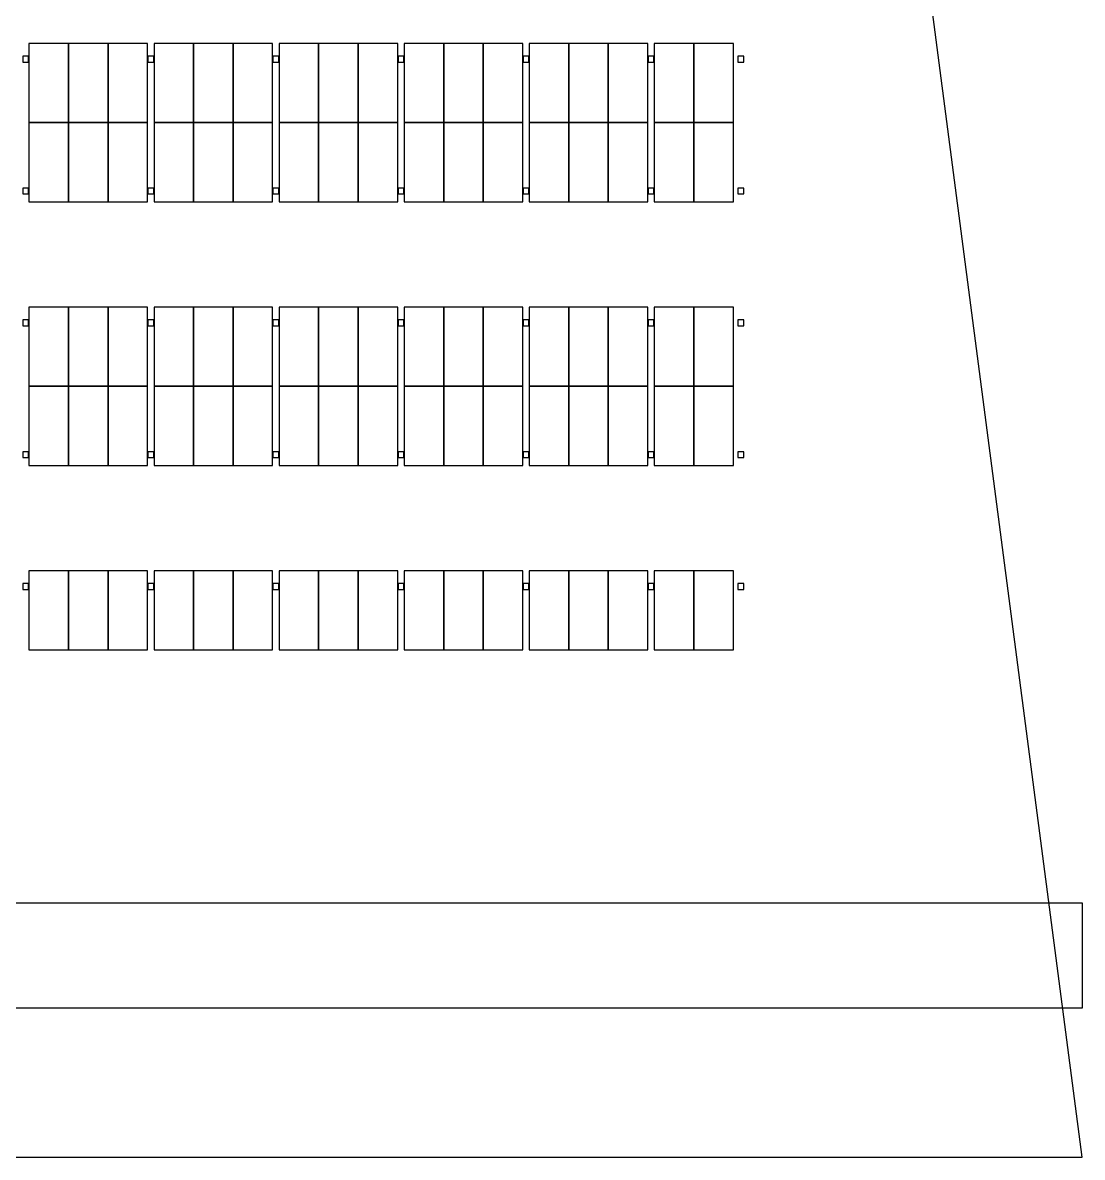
# Model space of a CAD drawing. Header units: metres. Extents: x 0 to 360, y -12 to 510.
# Drawn here: x 286.5 to 360, y 0 to 78.7 of the extents above; entities that cross this region are included whole.
import ezdxf

# ---------------------------------------------------------------- set-up
doc = ezdxf.new("R2010")
doc.units = ezdxf.units.M
for name, color, linetype in [('ASSUMED_BOUNDARY', 7, 'CONTINUOUS'), ('IFCCOLUMN', 7, 'CONTINUOUS'), ('PARKING_L1', 7, 'CONTINUOUS'), ('PARKING_L2', 7, 'CONTINUOUS'), ('PARKING_L3', 7, 'CONTINUOUS'), ('PARKING_L4', 7, 'CONTINUOUS'), ('PARKING_L5', 7, 'CONTINUOUS'), ('SITE_ROADS', 7, 'CONTINUOUS')]:
    doc.layers.add(name, color=color, linetype=linetype)

msp = doc.modelspace()

# ---------------------------------------------------------------- linework, layer by layer
at = {"layer": 'ASSUMED_BOUNDARY'}
msp.add_lwpolyline([(0, 0), (360, 0), (340, 152.924433), (340, 510), (0, 510)], close=True, dxfattribs=at)
at = {"layer": 'IFCCOLUMN'}
for points in [[(286.473, 75.976), (286.873, 75.976), (286.873, 76.376), (286.473, 76.376)], [(286.473, 75.976), (286.873, 75.976), (286.873, 76.376), (286.473, 76.376)], [(286.473, 75.976), (286.873, 75.976), (286.873, 76.376), (286.473, 76.376)], [(286.473, 75.976), (286.873, 75.976), (286.873, 76.376), (286.473, 76.376)], [(295.1526, 75.976), (295.5526, 75.976), (295.5526, 76.376), (295.1526, 76.376)], [(295.1526, 75.976), (295.5526, 75.976), (295.5526, 76.376), (295.1526, 76.376)], [(295.1526, 75.976), (295.5526, 75.976), (295.5526, 76.376), (295.1526, 76.376)], [(295.1526, 75.976), (295.5526, 75.976), (295.5526, 76.376), (295.1526, 76.376)], [(303.8322, 75.976), (304.2322, 75.976), (304.2322, 76.376), (303.8322, 76.376)], [(303.8322, 75.976), (304.2322, 75.976), (304.2322, 76.376), (303.8322, 76.376)], [(303.8322, 75.976), (304.2322, 75.976), (304.2322, 76.376), (303.8322, 76.376)], [(303.8322, 75.976), (304.2322, 75.976), (304.2322, 76.376), (303.8322, 76.376)], [(312.5118, 75.976), (312.9118, 75.976), (312.9118, 76.376), (312.5118, 76.376)], [(312.5118, 75.976), (312.9118, 75.976), (312.9118, 76.376), (312.5118, 76.376)], [(312.5118, 75.976), (312.9118, 75.976), (312.9118, 76.376), (312.5118, 76.376)], [(312.5118, 75.976), (312.9118, 75.976), (312.9118, 76.376), (312.5118, 76.376)], [(321.1914, 75.976), (321.5914, 75.976), (321.5914, 76.376), (321.1914, 76.376)], [(321.1914, 75.976), (321.5914, 75.976), (321.5914, 76.376), (321.1914, 76.376)], [(321.1914, 75.976), (321.5914, 75.976), (321.5914, 76.376), (321.1914, 76.376)], [(321.1914, 75.976), (321.5914, 75.976), (321.5914, 76.376), (321.1914, 76.376)], [(329.871, 75.976), (330.271, 75.976), (330.271, 76.376), (329.871, 76.376)], [(329.871, 75.976), (330.271, 75.976), (330.271, 76.376), (329.871, 76.376)], [(329.871, 75.976), (330.271, 75.976), (330.271, 76.376), (329.871, 76.376)], [(329.871, 75.976), (330.271, 75.976), (330.271, 76.376), (329.871, 76.376)], [(336.1, 75.976), (336.5, 75.976), (336.5, 76.376), (336.1, 76.376)], [(336.1, 75.976), (336.5, 75.976), (336.5, 76.376), (336.1, 76.376)], [(336.1, 75.976), (336.5, 75.976), (336.5, 76.376), (336.1, 76.376)], [(336.1, 75.976), (336.5, 75.976), (336.5, 76.376), (336.1, 76.376)], [(286.473, 66.832), (286.873, 66.832), (286.873, 67.232), (286.473, 67.232)], [(286.473, 66.832), (286.873, 66.832), (286.873, 67.232), (286.473, 67.232)], [(286.473, 66.832), (286.873, 66.832), (286.873, 67.232), (286.473, 67.232)], [(286.473, 66.832), (286.873, 66.832), (286.873, 67.232), (286.473, 67.232)], [(295.1526, 66.832), (295.5526, 66.832), (295.5526, 67.232), (295.1526, 67.232)], [(295.1526, 66.832), (295.5526, 66.832), (295.5526, 67.232), (295.1526, 67.232)], [(295.1526, 66.832), (295.5526, 66.832), (295.5526, 67.232), (295.1526, 67.232)], [(295.1526, 66.832), (295.5526, 66.832), (295.5526, 67.232), (295.1526, 67.232)], [(303.8322, 66.832), (304.2322, 66.832), (304.2322, 67.232), (303.8322, 67.232)], [(303.8322, 66.832), (304.2322, 66.832), (304.2322, 67.232), (303.8322, 67.232)], [(303.8322, 66.832), (304.2322, 66.832), (304.2322, 67.232), (303.8322, 67.232)], [(303.8322, 66.832), (304.2322, 66.832), (304.2322, 67.232), (303.8322, 67.232)], [(312.5118, 66.832), (312.9118, 66.832), (312.9118, 67.232), (312.5118, 67.232)], [(312.5118, 66.832), (312.9118, 66.832), (312.9118, 67.232), (312.5118, 67.232)], [(312.5118, 66.832), (312.9118, 66.832), (312.9118, 67.232), (312.5118, 67.232)], [(312.5118, 66.832), (312.9118, 66.832), (312.9118, 67.232), (312.5118, 67.232)], [(321.1914, 66.832), (321.5914, 66.832), (321.5914, 67.232), (321.1914, 67.232)], [(321.1914, 66.832), (321.5914, 66.832), (321.5914, 67.232), (321.1914, 67.232)], [(321.1914, 66.832), (321.5914, 66.832), (321.5914, 67.232), (321.1914, 67.232)], [(321.1914, 66.832), (321.5914, 66.832), (321.5914, 67.232), (321.1914, 67.232)], [(329.871, 66.832), (330.271, 66.832), (330.271, 67.232), (329.871, 67.232)], [(329.871, 66.832), (330.271, 66.832), (330.271, 67.232), (329.871, 67.232)], [(329.871, 66.832), (330.271, 66.832), (330.271, 67.232), (329.871, 67.232)], [(329.871, 66.832), (330.271, 66.832), (330.271, 67.232), (329.871, 67.232)], [(336.1, 66.832), (336.5, 66.832), (336.5, 67.232), (336.1, 67.232)], [(336.1, 66.832), (336.5, 66.832), (336.5, 67.232), (336.1, 67.232)], [(336.1, 66.832), (336.5, 66.832), (336.5, 67.232), (336.1, 67.232)], [(336.1, 66.832), (336.5, 66.832), (336.5, 67.232), (336.1, 67.232)], [(286.473, 57.688), (286.873, 57.688), (286.873, 58.088), (286.473, 58.088)], [(286.473, 57.688), (286.873, 57.688), (286.873, 58.088), (286.473, 58.088)], [(286.473, 57.688), (286.873, 57.688), (286.873, 58.088), (286.473, 58.088)], [(286.473, 57.688), (286.873, 57.688), (286.873, 58.088), (286.473, 58.088)], [(295.1526, 57.688), (295.5526, 57.688), (295.5526, 58.088), (295.1526, 58.088)], [(295.1526, 57.688), (295.5526, 57.688), (295.5526, 58.088), (295.1526, 58.088)], [(295.1526, 57.688), (295.5526, 57.688), (295.5526, 58.088), (295.1526, 58.088)], [(295.1526, 57.688), (295.5526, 57.688), (295.5526, 58.088), (295.1526, 58.088)], [(303.8322, 57.688), (304.2322, 57.688), (304.2322, 58.088), (303.8322, 58.088)], [(303.8322, 57.688), (304.2322, 57.688), (304.2322, 58.088), (303.8322, 58.088)], [(303.8322, 57.688), (304.2322, 57.688), (304.2322, 58.088), (303.8322, 58.088)], [(303.8322, 57.688), (304.2322, 57.688), (304.2322, 58.088), (303.8322, 58.088)], [(312.5118, 57.688), (312.9118, 57.688), (312.9118, 58.088), (312.5118, 58.088)], [(312.5118, 57.688), (312.9118, 57.688), (312.9118, 58.088), (312.5118, 58.088)], [(312.5118, 57.688), (312.9118, 57.688), (312.9118, 58.088), (312.5118, 58.088)], [(312.5118, 57.688), (312.9118, 57.688), (312.9118, 58.088), (312.5118, 58.088)], [(321.1914, 57.688), (321.5914, 57.688), (321.5914, 58.088), (321.1914, 58.088)], [(321.1914, 57.688), (321.5914, 57.688), (321.5914, 58.088), (321.1914, 58.088)], [(321.1914, 57.688), (321.5914, 57.688), (321.5914, 58.088), (321.1914, 58.088)], [(321.1914, 57.688), (321.5914, 57.688), (321.5914, 58.088), (321.1914, 58.088)], [(329.871, 57.688), (330.271, 57.688), (330.271, 58.088), (329.871, 58.088)], [(329.871, 57.688), (330.271, 57.688), (330.271, 58.088), (329.871, 58.088)], [(329.871, 57.688), (330.271, 57.688), (330.271, 58.088), (329.871, 58.088)], [(329.871, 57.688), (330.271, 57.688), (330.271, 58.088), (329.871, 58.088)], [(336.1, 57.688), (336.5, 57.688), (336.5, 58.088), (336.1, 58.088)], [(336.1, 57.688), (336.5, 57.688), (336.5, 58.088), (336.1, 58.088)], [(336.1, 57.688), (336.5, 57.688), (336.5, 58.088), (336.1, 58.088)], [(336.1, 57.688), (336.5, 57.688), (336.5, 58.088), (336.1, 58.088)], [(286.473, 48.544), (286.873, 48.544), (286.873, 48.944), (286.473, 48.944)], [(286.473, 48.544), (286.873, 48.544), (286.873, 48.944), (286.473, 48.944)], [(286.473, 48.544), (286.873, 48.544), (286.873, 48.944), (286.473, 48.944)], [(286.473, 48.544), (286.873, 48.544), (286.873, 48.944), (286.473, 48.944)], [(295.1526, 48.544), (295.5526, 48.544), (295.5526, 48.944), (295.1526, 48.944)], [(295.1526, 48.544), (295.5526, 48.544), (295.5526, 48.944), (295.1526, 48.944)], [(295.1526, 48.544), (295.5526, 48.544), (295.5526, 48.944), (295.1526, 48.944)], [(295.1526, 48.544), (295.5526, 48.544), (295.5526, 48.944), (295.1526, 48.944)], [(303.8322, 48.544), (304.2322, 48.544), (304.2322, 48.944), (303.8322, 48.944)], [(303.8322, 48.544), (304.2322, 48.544), (304.2322, 48.944), (303.8322, 48.944)], [(303.8322, 48.544), (304.2322, 48.544), (304.2322, 48.944), (303.8322, 48.944)], [(303.8322, 48.544), (304.2322, 48.544), (304.2322, 48.944), (303.8322, 48.944)], [(312.5118, 48.544), (312.9118, 48.544), (312.9118, 48.944), (312.5118, 48.944)], [(312.5118, 48.544), (312.9118, 48.544), (312.9118, 48.944), (312.5118, 48.944)], [(312.5118, 48.544), (312.9118, 48.544), (312.9118, 48.944), (312.5118, 48.944)], [(312.5118, 48.544), (312.9118, 48.544), (312.9118, 48.944), (312.5118, 48.944)], [(321.1914, 48.544), (321.5914, 48.544), (321.5914, 48.944), (321.1914, 48.944)], [(321.1914, 48.544), (321.5914, 48.544), (321.5914, 48.944), (321.1914, 48.944)], [(321.1914, 48.544), (321.5914, 48.544), (321.5914, 48.944), (321.1914, 48.944)], [(321.1914, 48.544), (321.5914, 48.544), (321.5914, 48.944), (321.1914, 48.944)], [(329.871, 48.544), (330.271, 48.544), (330.271, 48.944), (329.871, 48.944)], [(329.871, 48.544), (330.271, 48.544), (330.271, 48.944), (329.871, 48.944)], [(329.871, 48.544), (330.271, 48.544), (330.271, 48.944), (329.871, 48.944)], [(329.871, 48.544), (330.271, 48.544), (330.271, 48.944), (329.871, 48.944)], [(336.1, 48.544), (336.5, 48.544), (336.5, 48.944), (336.1, 48.944)], [(336.1, 48.544), (336.5, 48.544), (336.5, 48.944), (336.1, 48.944)], [(336.1, 48.544), (336.5, 48.544), (336.5, 48.944), (336.1, 48.944)], [(336.1, 48.544), (336.5, 48.544), (336.5, 48.944), (336.1, 48.944)], [(286.473, 39.4), (286.873, 39.4), (286.873, 39.8), (286.473, 39.8)], [(286.473, 39.4), (286.873, 39.4), (286.873, 39.8), (286.473, 39.8)], [(286.473, 39.4), (286.873, 39.4), (286.873, 39.8), (286.473, 39.8)], [(286.473, 39.4), (286.873, 39.4), (286.873, 39.8), (286.473, 39.8)], [(295.1526, 39.4), (295.5526, 39.4), (295.5526, 39.8), (295.1526, 39.8)], [(295.1526, 39.4), (295.5526, 39.4), (295.5526, 39.8), (295.1526, 39.8)], [(295.1526, 39.4), (295.5526, 39.4), (295.5526, 39.8), (295.1526, 39.8)], [(295.1526, 39.4), (295.5526, 39.4), (295.5526, 39.8), (295.1526, 39.8)], [(303.8322, 39.4), (304.2322, 39.4), (304.2322, 39.8), (303.8322, 39.8)], [(303.8322, 39.4), (304.2322, 39.4), (304.2322, 39.8), (303.8322, 39.8)], [(303.8322, 39.4), (304.2322, 39.4), (304.2322, 39.8), (303.8322, 39.8)], [(303.8322, 39.4), (304.2322, 39.4), (304.2322, 39.8), (303.8322, 39.8)], [(312.5118, 39.4), (312.9118, 39.4), (312.9118, 39.8), (312.5118, 39.8)], [(312.5118, 39.4), (312.9118, 39.4), (312.9118, 39.8), (312.5118, 39.8)], [(312.5118, 39.4), (312.9118, 39.4), (312.9118, 39.8), (312.5118, 39.8)], [(312.5118, 39.4), (312.9118, 39.4), (312.9118, 39.8), (312.5118, 39.8)], [(321.1914, 39.4), (321.5914, 39.4), (321.5914, 39.8), (321.1914, 39.8)], [(321.1914, 39.4), (321.5914, 39.4), (321.5914, 39.8), (321.1914, 39.8)], [(321.1914, 39.4), (321.5914, 39.4), (321.5914, 39.8), (321.1914, 39.8)], [(321.1914, 39.4), (321.5914, 39.4), (321.5914, 39.8), (321.1914, 39.8)], [(329.871, 39.4), (330.271, 39.4), (330.271, 39.8), (329.871, 39.8)], [(329.871, 39.4), (330.271, 39.4), (330.271, 39.8), (329.871, 39.8)], [(329.871, 39.4), (330.271, 39.4), (330.271, 39.8), (329.871, 39.8)], [(329.871, 39.4), (330.271, 39.4), (330.271, 39.8), (329.871, 39.8)], [(336.1, 39.4), (336.5, 39.4), (336.5, 39.8), (336.1, 39.8)], [(336.1, 39.4), (336.5, 39.4), (336.5, 39.8), (336.1, 39.8)], [(336.1, 39.4), (336.5, 39.4), (336.5, 39.8), (336.1, 39.8)], [(336.1, 39.4), (336.5, 39.4), (336.5, 39.8), (336.1, 39.8)]]:
    msp.add_lwpolyline(points, close=True, dxfattribs=at)
at = {"layer": 'PARKING_L1'}
for points in [[(286.898, 71.776), (289.6412, 71.776), (289.6412, 77.2624), (286.898, 77.2624)], [(289.6412, 71.776), (292.3844, 71.776), (292.3844, 77.2624), (289.6412, 77.2624)], [(292.3844, 71.776), (295.1276, 71.776), (295.1276, 77.2624), (292.3844, 77.2624)], [(295.5776, 71.776), (298.3208, 71.776), (298.3208, 77.2624), (295.5776, 77.2624)], [(298.3208, 71.776), (301.064, 71.776), (301.064, 77.2624), (298.3208, 77.2624)], [(301.064, 71.776), (303.8072, 71.776), (303.8072, 77.2624), (301.064, 77.2624)], [(304.2572, 71.776), (307.0004, 71.776), (307.0004, 77.2624), (304.2572, 77.2624)], [(307.0004, 71.776), (309.7436, 71.776), (309.7436, 77.2624), (307.0004, 77.2624)], [(309.7436, 71.776), (312.4868, 71.776), (312.4868, 77.2624), (309.7436, 77.2624)], [(312.9368, 71.776), (315.68, 71.776), (315.68, 77.2624), (312.9368, 77.2624)], [(315.68, 71.776), (318.4232, 71.776), (318.4232, 77.2624), (315.68, 77.2624)], [(318.4232, 71.776), (321.1664, 71.776), (321.1664, 77.2624), (318.4232, 77.2624)], [(321.6164, 71.776), (324.3596, 71.776), (324.3596, 77.2624), (321.6164, 77.2624)], [(324.3596, 71.776), (327.1028, 71.776), (327.1028, 77.2624), (324.3596, 77.2624)], [(327.1028, 71.776), (329.846, 71.776), (329.846, 77.2624), (327.1028, 77.2624)], [(330.296, 71.776), (333.0392, 71.776), (333.0392, 77.2624), (330.296, 77.2624)], [(333.0392, 71.776), (335.7824, 71.776), (335.7824, 77.2624), (333.0392, 77.2624)], [(286.898, 66.2896), (289.6412, 66.2896), (289.6412, 71.776), (286.898, 71.776)], [(289.6412, 66.2896), (292.3844, 66.2896), (292.3844, 71.776), (289.6412, 71.776)], [(292.3844, 66.2896), (295.1276, 66.2896), (295.1276, 71.776), (292.3844, 71.776)], [(295.5776, 66.2896), (298.3208, 66.2896), (298.3208, 71.776), (295.5776, 71.776)], [(298.3208, 66.2896), (301.064, 66.2896), (301.064, 71.776), (298.3208, 71.776)], [(301.064, 66.2896), (303.8072, 66.2896), (303.8072, 71.776), (301.064, 71.776)], [(304.2572, 66.2896), (307.0004, 66.2896), (307.0004, 71.776), (304.2572, 71.776)], [(307.0004, 66.2896), (309.7436, 66.2896), (309.7436, 71.776), (307.0004, 71.776)], [(309.7436, 66.2896), (312.4868, 66.2896), (312.4868, 71.776), (309.7436, 71.776)], [(312.9368, 66.2896), (315.68, 66.2896), (315.68, 71.776), (312.9368, 71.776)], [(315.68, 66.2896), (318.4232, 66.2896), (318.4232, 71.776), (315.68, 71.776)], [(318.4232, 66.2896), (321.1664, 66.2896), (321.1664, 71.776), (318.4232, 71.776)], [(321.6164, 66.2896), (324.3596, 66.2896), (324.3596, 71.776), (321.6164, 71.776)], [(324.3596, 66.2896), (327.1028, 66.2896), (327.1028, 71.776), (324.3596, 71.776)], [(327.1028, 66.2896), (329.846, 66.2896), (329.846, 71.776), (327.1028, 71.776)], [(330.296, 66.2896), (333.0392, 66.2896), (333.0392, 71.776), (330.296, 71.776)], [(333.0392, 66.2896), (335.7824, 66.2896), (335.7824, 71.776), (333.0392, 71.776)], [(286.898, 53.488), (289.6412, 53.488), (289.6412, 58.9744), (286.898, 58.9744)], [(289.6412, 53.488), (292.3844, 53.488), (292.3844, 58.9744), (289.6412, 58.9744)], [(292.3844, 53.488), (295.1276, 53.488), (295.1276, 58.9744), (292.3844, 58.9744)], [(295.5776, 53.488), (298.3208, 53.488), (298.3208, 58.9744), (295.5776, 58.9744)], [(298.3208, 53.488), (301.064, 53.488), (301.064, 58.9744), (298.3208, 58.9744)], [(301.064, 53.488), (303.8072, 53.488), (303.8072, 58.9744), (301.064, 58.9744)], [(304.2572, 53.488), (307.0004, 53.488), (307.0004, 58.9744), (304.2572, 58.9744)], [(307.0004, 53.488), (309.7436, 53.488), (309.7436, 58.9744), (307.0004, 58.9744)], [(309.7436, 53.488), (312.4868, 53.488), (312.4868, 58.9744), (309.7436, 58.9744)], [(312.9368, 53.488), (315.68, 53.488), (315.68, 58.9744), (312.9368, 58.9744)], [(315.68, 53.488), (318.4232, 53.488), (318.4232, 58.9744), (315.68, 58.9744)], [(318.4232, 53.488), (321.1664, 53.488), (321.1664, 58.9744), (318.4232, 58.9744)], [(321.6164, 53.488), (324.3596, 53.488), (324.3596, 58.9744), (321.6164, 58.9744)], [(324.3596, 53.488), (327.1028, 53.488), (327.1028, 58.9744), (324.3596, 58.9744)], [(327.1028, 53.488), (329.846, 53.488), (329.846, 58.9744), (327.1028, 58.9744)], [(330.296, 53.488), (333.0392, 53.488), (333.0392, 58.9744), (330.296, 58.9744)], [(333.0392, 53.488), (335.7824, 53.488), (335.7824, 58.9744), (333.0392, 58.9744)], [(286.898, 48.0016), (289.6412, 48.0016), (289.6412, 53.488), (286.898, 53.488)], [(289.6412, 48.0016), (292.3844, 48.0016), (292.3844, 53.488), (289.6412, 53.488)], [(292.3844, 48.0016), (295.1276, 48.0016), (295.1276, 53.488), (292.3844, 53.488)], [(295.5776, 48.0016), (298.3208, 48.0016), (298.3208, 53.488), (295.5776, 53.488)], [(298.3208, 48.0016), (301.064, 48.0016), (301.064, 53.488), (298.3208, 53.488)], [(301.064, 48.0016), (303.8072, 48.0016), (303.8072, 53.488), (301.064, 53.488)], [(304.2572, 48.0016), (307.0004, 48.0016), (307.0004, 53.488), (304.2572, 53.488)], [(307.0004, 48.0016), (309.7436, 48.0016), (309.7436, 53.488), (307.0004, 53.488)], [(309.7436, 48.0016), (312.4868, 48.0016), (312.4868, 53.488), (309.7436, 53.488)], [(312.9368, 48.0016), (315.68, 48.0016), (315.68, 53.488), (312.9368, 53.488)], [(315.68, 48.0016), (318.4232, 48.0016), (318.4232, 53.488), (315.68, 53.488)], [(318.4232, 48.0016), (321.1664, 48.0016), (321.1664, 53.488), (318.4232, 53.488)], [(321.6164, 48.0016), (324.3596, 48.0016), (324.3596, 53.488), (321.6164, 53.488)], [(324.3596, 48.0016), (327.1028, 48.0016), (327.1028, 53.488), (324.3596, 53.488)], [(327.1028, 48.0016), (329.846, 48.0016), (329.846, 53.488), (327.1028, 53.488)], [(330.296, 48.0016), (333.0392, 48.0016), (333.0392, 53.488), (330.296, 53.488)], [(333.0392, 48.0016), (335.7824, 48.0016), (335.7824, 53.488), (333.0392, 53.488)], [(286.898, 35.2), (289.6412, 35.2), (289.6412, 40.6864), (286.898, 40.6864)], [(289.6412, 35.2), (292.3844, 35.2), (292.3844, 40.6864), (289.6412, 40.6864)], [(292.3844, 35.2), (295.1276, 35.2), (295.1276, 40.6864), (292.3844, 40.6864)], [(295.5776, 35.2), (298.3208, 35.2), (298.3208, 40.6864), (295.5776, 40.6864)], [(298.3208, 35.2), (301.064, 35.2), (301.064, 40.6864), (298.3208, 40.6864)], [(301.064, 35.2), (303.8072, 35.2), (303.8072, 40.6864), (301.064, 40.6864)], [(304.2572, 35.2), (307.0004, 35.2), (307.0004, 40.6864), (304.2572, 40.6864)], [(307.0004, 35.2), (309.7436, 35.2), (309.7436, 40.6864), (307.0004, 40.6864)], [(309.7436, 35.2), (312.4868, 35.2), (312.4868, 40.6864), (309.7436, 40.6864)], [(312.9368, 35.2), (315.68, 35.2), (315.68, 40.6864), (312.9368, 40.6864)], [(315.68, 35.2), (318.4232, 35.2), (318.4232, 40.6864), (315.68, 40.6864)], [(318.4232, 35.2), (321.1664, 35.2), (321.1664, 40.6864), (318.4232, 40.6864)], [(321.6164, 35.2), (324.3596, 35.2), (324.3596, 40.6864), (321.6164, 40.6864)], [(324.3596, 35.2), (327.1028, 35.2), (327.1028, 40.6864), (324.3596, 40.6864)], [(327.1028, 35.2), (329.846, 35.2), (329.846, 40.6864), (327.1028, 40.6864)], [(330.296, 35.2), (333.0392, 35.2), (333.0392, 40.6864), (330.296, 40.6864)], [(333.0392, 35.2), (335.7824, 35.2), (335.7824, 40.6864), (333.0392, 40.6864)]]:
    msp.add_lwpolyline(points, close=True, dxfattribs=at)
at = {"layer": 'PARKING_L2'}
for points in [[(286.898, 71.776), (289.6412, 71.776), (289.6412, 77.2624), (286.898, 77.2624)], [(289.6412, 71.776), (292.3844, 71.776), (292.3844, 77.2624), (289.6412, 77.2624)], [(292.3844, 71.776), (295.1276, 71.776), (295.1276, 77.2624), (292.3844, 77.2624)], [(295.5776, 71.776), (298.3208, 71.776), (298.3208, 77.2624), (295.5776, 77.2624)], [(298.3208, 71.776), (301.064, 71.776), (301.064, 77.2624), (298.3208, 77.2624)], [(301.064, 71.776), (303.8072, 71.776), (303.8072, 77.2624), (301.064, 77.2624)], [(304.2572, 71.776), (307.0004, 71.776), (307.0004, 77.2624), (304.2572, 77.2624)], [(307.0004, 71.776), (309.7436, 71.776), (309.7436, 77.2624), (307.0004, 77.2624)], [(309.7436, 71.776), (312.4868, 71.776), (312.4868, 77.2624), (309.7436, 77.2624)], [(312.9368, 71.776), (315.68, 71.776), (315.68, 77.2624), (312.9368, 77.2624)], [(315.68, 71.776), (318.4232, 71.776), (318.4232, 77.2624), (315.68, 77.2624)], [(318.4232, 71.776), (321.1664, 71.776), (321.1664, 77.2624), (318.4232, 77.2624)], [(321.6164, 71.776), (324.3596, 71.776), (324.3596, 77.2624), (321.6164, 77.2624)], [(324.3596, 71.776), (327.1028, 71.776), (327.1028, 77.2624), (324.3596, 77.2624)], [(327.1028, 71.776), (329.846, 71.776), (329.846, 77.2624), (327.1028, 77.2624)], [(330.296, 71.776), (333.0392, 71.776), (333.0392, 77.2624), (330.296, 77.2624)], [(333.0392, 71.776), (335.7824, 71.776), (335.7824, 77.2624), (333.0392, 77.2624)], [(286.898, 66.2896), (289.6412, 66.2896), (289.6412, 71.776), (286.898, 71.776)], [(289.6412, 66.2896), (292.3844, 66.2896), (292.3844, 71.776), (289.6412, 71.776)], [(292.3844, 66.2896), (295.1276, 66.2896), (295.1276, 71.776), (292.3844, 71.776)], [(295.5776, 66.2896), (298.3208, 66.2896), (298.3208, 71.776), (295.5776, 71.776)], [(298.3208, 66.2896), (301.064, 66.2896), (301.064, 71.776), (298.3208, 71.776)], [(301.064, 66.2896), (303.8072, 66.2896), (303.8072, 71.776), (301.064, 71.776)], [(304.2572, 66.2896), (307.0004, 66.2896), (307.0004, 71.776), (304.2572, 71.776)], [(307.0004, 66.2896), (309.7436, 66.2896), (309.7436, 71.776), (307.0004, 71.776)], [(309.7436, 66.2896), (312.4868, 66.2896), (312.4868, 71.776), (309.7436, 71.776)], [(312.9368, 66.2896), (315.68, 66.2896), (315.68, 71.776), (312.9368, 71.776)], [(315.68, 66.2896), (318.4232, 66.2896), (318.4232, 71.776), (315.68, 71.776)], [(318.4232, 66.2896), (321.1664, 66.2896), (321.1664, 71.776), (318.4232, 71.776)], [(321.6164, 66.2896), (324.3596, 66.2896), (324.3596, 71.776), (321.6164, 71.776)], [(324.3596, 66.2896), (327.1028, 66.2896), (327.1028, 71.776), (324.3596, 71.776)], [(327.1028, 66.2896), (329.846, 66.2896), (329.846, 71.776), (327.1028, 71.776)], [(330.296, 66.2896), (333.0392, 66.2896), (333.0392, 71.776), (330.296, 71.776)], [(333.0392, 66.2896), (335.7824, 66.2896), (335.7824, 71.776), (333.0392, 71.776)], [(286.898, 53.488), (289.6412, 53.488), (289.6412, 58.9744), (286.898, 58.9744)], [(289.6412, 53.488), (292.3844, 53.488), (292.3844, 58.9744), (289.6412, 58.9744)], [(292.3844, 53.488), (295.1276, 53.488), (295.1276, 58.9744), (292.3844, 58.9744)], [(295.5776, 53.488), (298.3208, 53.488), (298.3208, 58.9744), (295.5776, 58.9744)], [(298.3208, 53.488), (301.064, 53.488), (301.064, 58.9744), (298.3208, 58.9744)], [(301.064, 53.488), (303.8072, 53.488), (303.8072, 58.9744), (301.064, 58.9744)], [(304.2572, 53.488), (307.0004, 53.488), (307.0004, 58.9744), (304.2572, 58.9744)], [(307.0004, 53.488), (309.7436, 53.488), (309.7436, 58.9744), (307.0004, 58.9744)], [(309.7436, 53.488), (312.4868, 53.488), (312.4868, 58.9744), (309.7436, 58.9744)], [(312.9368, 53.488), (315.68, 53.488), (315.68, 58.9744), (312.9368, 58.9744)], [(315.68, 53.488), (318.4232, 53.488), (318.4232, 58.9744), (315.68, 58.9744)], [(318.4232, 53.488), (321.1664, 53.488), (321.1664, 58.9744), (318.4232, 58.9744)], [(321.6164, 53.488), (324.3596, 53.488), (324.3596, 58.9744), (321.6164, 58.9744)], [(324.3596, 53.488), (327.1028, 53.488), (327.1028, 58.9744), (324.3596, 58.9744)], [(327.1028, 53.488), (329.846, 53.488), (329.846, 58.9744), (327.1028, 58.9744)], [(330.296, 53.488), (333.0392, 53.488), (333.0392, 58.9744), (330.296, 58.9744)], [(333.0392, 53.488), (335.7824, 53.488), (335.7824, 58.9744), (333.0392, 58.9744)], [(286.898, 48.0016), (289.6412, 48.0016), (289.6412, 53.488), (286.898, 53.488)], [(289.6412, 48.0016), (292.3844, 48.0016), (292.3844, 53.488), (289.6412, 53.488)], [(292.3844, 48.0016), (295.1276, 48.0016), (295.1276, 53.488), (292.3844, 53.488)], [(295.5776, 48.0016), (298.3208, 48.0016), (298.3208, 53.488), (295.5776, 53.488)], [(298.3208, 48.0016), (301.064, 48.0016), (301.064, 53.488), (298.3208, 53.488)], [(301.064, 48.0016), (303.8072, 48.0016), (303.8072, 53.488), (301.064, 53.488)], [(304.2572, 48.0016), (307.0004, 48.0016), (307.0004, 53.488), (304.2572, 53.488)], [(307.0004, 48.0016), (309.7436, 48.0016), (309.7436, 53.488), (307.0004, 53.488)], [(309.7436, 48.0016), (312.4868, 48.0016), (312.4868, 53.488), (309.7436, 53.488)], [(312.9368, 48.0016), (315.68, 48.0016), (315.68, 53.488), (312.9368, 53.488)], [(315.68, 48.0016), (318.4232, 48.0016), (318.4232, 53.488), (315.68, 53.488)], [(318.4232, 48.0016), (321.1664, 48.0016), (321.1664, 53.488), (318.4232, 53.488)], [(321.6164, 48.0016), (324.3596, 48.0016), (324.3596, 53.488), (321.6164, 53.488)], [(324.3596, 48.0016), (327.1028, 48.0016), (327.1028, 53.488), (324.3596, 53.488)], [(327.1028, 48.0016), (329.846, 48.0016), (329.846, 53.488), (327.1028, 53.488)], [(330.296, 48.0016), (333.0392, 48.0016), (333.0392, 53.488), (330.296, 53.488)], [(333.0392, 48.0016), (335.7824, 48.0016), (335.7824, 53.488), (333.0392, 53.488)], [(286.898, 35.2), (289.6412, 35.2), (289.6412, 40.6864), (286.898, 40.6864)], [(289.6412, 35.2), (292.3844, 35.2), (292.3844, 40.6864), (289.6412, 40.6864)], [(292.3844, 35.2), (295.1276, 35.2), (295.1276, 40.6864), (292.3844, 40.6864)], [(295.5776, 35.2), (298.3208, 35.2), (298.3208, 40.6864), (295.5776, 40.6864)], [(298.3208, 35.2), (301.064, 35.2), (301.064, 40.6864), (298.3208, 40.6864)], [(301.064, 35.2), (303.8072, 35.2), (303.8072, 40.6864), (301.064, 40.6864)], [(304.2572, 35.2), (307.0004, 35.2), (307.0004, 40.6864), (304.2572, 40.6864)], [(307.0004, 35.2), (309.7436, 35.2), (309.7436, 40.6864), (307.0004, 40.6864)], [(309.7436, 35.2), (312.4868, 35.2), (312.4868, 40.6864), (309.7436, 40.6864)], [(312.9368, 35.2), (315.68, 35.2), (315.68, 40.6864), (312.9368, 40.6864)], [(315.68, 35.2), (318.4232, 35.2), (318.4232, 40.6864), (315.68, 40.6864)], [(318.4232, 35.2), (321.1664, 35.2), (321.1664, 40.6864), (318.4232, 40.6864)], [(321.6164, 35.2), (324.3596, 35.2), (324.3596, 40.6864), (321.6164, 40.6864)], [(324.3596, 35.2), (327.1028, 35.2), (327.1028, 40.6864), (324.3596, 40.6864)], [(327.1028, 35.2), (329.846, 35.2), (329.846, 40.6864), (327.1028, 40.6864)], [(330.296, 35.2), (333.0392, 35.2), (333.0392, 40.6864), (330.296, 40.6864)], [(333.0392, 35.2), (335.7824, 35.2), (335.7824, 40.6864), (333.0392, 40.6864)]]:
    msp.add_lwpolyline(points, close=True, dxfattribs=at)
at = {"layer": 'PARKING_L3'}
for points in [[(286.898, 71.776), (289.6412, 71.776), (289.6412, 77.2624), (286.898, 77.2624)], [(289.6412, 71.776), (292.3844, 71.776), (292.3844, 77.2624), (289.6412, 77.2624)], [(292.3844, 71.776), (295.1276, 71.776), (295.1276, 77.2624), (292.3844, 77.2624)], [(295.5776, 71.776), (298.3208, 71.776), (298.3208, 77.2624), (295.5776, 77.2624)], [(298.3208, 71.776), (301.064, 71.776), (301.064, 77.2624), (298.3208, 77.2624)], [(301.064, 71.776), (303.8072, 71.776), (303.8072, 77.2624), (301.064, 77.2624)], [(304.2572, 71.776), (307.0004, 71.776), (307.0004, 77.2624), (304.2572, 77.2624)], [(307.0004, 71.776), (309.7436, 71.776), (309.7436, 77.2624), (307.0004, 77.2624)], [(309.7436, 71.776), (312.4868, 71.776), (312.4868, 77.2624), (309.7436, 77.2624)], [(312.9368, 71.776), (315.68, 71.776), (315.68, 77.2624), (312.9368, 77.2624)], [(315.68, 71.776), (318.4232, 71.776), (318.4232, 77.2624), (315.68, 77.2624)], [(318.4232, 71.776), (321.1664, 71.776), (321.1664, 77.2624), (318.4232, 77.2624)], [(321.6164, 71.776), (324.3596, 71.776), (324.3596, 77.2624), (321.6164, 77.2624)], [(324.3596, 71.776), (327.1028, 71.776), (327.1028, 77.2624), (324.3596, 77.2624)], [(327.1028, 71.776), (329.846, 71.776), (329.846, 77.2624), (327.1028, 77.2624)], [(330.296, 71.776), (333.0392, 71.776), (333.0392, 77.2624), (330.296, 77.2624)], [(333.0392, 71.776), (335.7824, 71.776), (335.7824, 77.2624), (333.0392, 77.2624)], [(286.898, 66.2896), (289.6412, 66.2896), (289.6412, 71.776), (286.898, 71.776)], [(289.6412, 66.2896), (292.3844, 66.2896), (292.3844, 71.776), (289.6412, 71.776)], [(292.3844, 66.2896), (295.1276, 66.2896), (295.1276, 71.776), (292.3844, 71.776)], [(295.5776, 66.2896), (298.3208, 66.2896), (298.3208, 71.776), (295.5776, 71.776)], [(298.3208, 66.2896), (301.064, 66.2896), (301.064, 71.776), (298.3208, 71.776)], [(301.064, 66.2896), (303.8072, 66.2896), (303.8072, 71.776), (301.064, 71.776)], [(304.2572, 66.2896), (307.0004, 66.2896), (307.0004, 71.776), (304.2572, 71.776)], [(307.0004, 66.2896), (309.7436, 66.2896), (309.7436, 71.776), (307.0004, 71.776)], [(309.7436, 66.2896), (312.4868, 66.2896), (312.4868, 71.776), (309.7436, 71.776)], [(312.9368, 66.2896), (315.68, 66.2896), (315.68, 71.776), (312.9368, 71.776)], [(315.68, 66.2896), (318.4232, 66.2896), (318.4232, 71.776), (315.68, 71.776)], [(318.4232, 66.2896), (321.1664, 66.2896), (321.1664, 71.776), (318.4232, 71.776)], [(321.6164, 66.2896), (324.3596, 66.2896), (324.3596, 71.776), (321.6164, 71.776)], [(324.3596, 66.2896), (327.1028, 66.2896), (327.1028, 71.776), (324.3596, 71.776)], [(327.1028, 66.2896), (329.846, 66.2896), (329.846, 71.776), (327.1028, 71.776)], [(330.296, 66.2896), (333.0392, 66.2896), (333.0392, 71.776), (330.296, 71.776)], [(333.0392, 66.2896), (335.7824, 66.2896), (335.7824, 71.776), (333.0392, 71.776)], [(286.898, 53.488), (289.6412, 53.488), (289.6412, 58.9744), (286.898, 58.9744)], [(289.6412, 53.488), (292.3844, 53.488), (292.3844, 58.9744), (289.6412, 58.9744)], [(292.3844, 53.488), (295.1276, 53.488), (295.1276, 58.9744), (292.3844, 58.9744)], [(295.5776, 53.488), (298.3208, 53.488), (298.3208, 58.9744), (295.5776, 58.9744)], [(298.3208, 53.488), (301.064, 53.488), (301.064, 58.9744), (298.3208, 58.9744)], [(301.064, 53.488), (303.8072, 53.488), (303.8072, 58.9744), (301.064, 58.9744)], [(304.2572, 53.488), (307.0004, 53.488), (307.0004, 58.9744), (304.2572, 58.9744)], [(307.0004, 53.488), (309.7436, 53.488), (309.7436, 58.9744), (307.0004, 58.9744)], [(309.7436, 53.488), (312.4868, 53.488), (312.4868, 58.9744), (309.7436, 58.9744)], [(312.9368, 53.488), (315.68, 53.488), (315.68, 58.9744), (312.9368, 58.9744)], [(315.68, 53.488), (318.4232, 53.488), (318.4232, 58.9744), (315.68, 58.9744)], [(318.4232, 53.488), (321.1664, 53.488), (321.1664, 58.9744), (318.4232, 58.9744)], [(321.6164, 53.488), (324.3596, 53.488), (324.3596, 58.9744), (321.6164, 58.9744)], [(324.3596, 53.488), (327.1028, 53.488), (327.1028, 58.9744), (324.3596, 58.9744)], [(327.1028, 53.488), (329.846, 53.488), (329.846, 58.9744), (327.1028, 58.9744)], [(330.296, 53.488), (333.0392, 53.488), (333.0392, 58.9744), (330.296, 58.9744)], [(333.0392, 53.488), (335.7824, 53.488), (335.7824, 58.9744), (333.0392, 58.9744)], [(286.898, 48.0016), (289.6412, 48.0016), (289.6412, 53.488), (286.898, 53.488)], [(289.6412, 48.0016), (292.3844, 48.0016), (292.3844, 53.488), (289.6412, 53.488)], [(292.3844, 48.0016), (295.1276, 48.0016), (295.1276, 53.488), (292.3844, 53.488)], [(295.5776, 48.0016), (298.3208, 48.0016), (298.3208, 53.488), (295.5776, 53.488)], [(298.3208, 48.0016), (301.064, 48.0016), (301.064, 53.488), (298.3208, 53.488)], [(301.064, 48.0016), (303.8072, 48.0016), (303.8072, 53.488), (301.064, 53.488)], [(304.2572, 48.0016), (307.0004, 48.0016), (307.0004, 53.488), (304.2572, 53.488)], [(307.0004, 48.0016), (309.7436, 48.0016), (309.7436, 53.488), (307.0004, 53.488)], [(309.7436, 48.0016), (312.4868, 48.0016), (312.4868, 53.488), (309.7436, 53.488)], [(312.9368, 48.0016), (315.68, 48.0016), (315.68, 53.488), (312.9368, 53.488)], [(315.68, 48.0016), (318.4232, 48.0016), (318.4232, 53.488), (315.68, 53.488)], [(318.4232, 48.0016), (321.1664, 48.0016), (321.1664, 53.488), (318.4232, 53.488)], [(321.6164, 48.0016), (324.3596, 48.0016), (324.3596, 53.488), (321.6164, 53.488)], [(324.3596, 48.0016), (327.1028, 48.0016), (327.1028, 53.488), (324.3596, 53.488)], [(327.1028, 48.0016), (329.846, 48.0016), (329.846, 53.488), (327.1028, 53.488)], [(330.296, 48.0016), (333.0392, 48.0016), (333.0392, 53.488), (330.296, 53.488)], [(333.0392, 48.0016), (335.7824, 48.0016), (335.7824, 53.488), (333.0392, 53.488)], [(286.898, 35.2), (289.6412, 35.2), (289.6412, 40.6864), (286.898, 40.6864)], [(289.6412, 35.2), (292.3844, 35.2), (292.3844, 40.6864), (289.6412, 40.6864)], [(292.3844, 35.2), (295.1276, 35.2), (295.1276, 40.6864), (292.3844, 40.6864)], [(295.5776, 35.2), (298.3208, 35.2), (298.3208, 40.6864), (295.5776, 40.6864)], [(298.3208, 35.2), (301.064, 35.2), (301.064, 40.6864), (298.3208, 40.6864)], [(301.064, 35.2), (303.8072, 35.2), (303.8072, 40.6864), (301.064, 40.6864)], [(304.2572, 35.2), (307.0004, 35.2), (307.0004, 40.6864), (304.2572, 40.6864)], [(307.0004, 35.2), (309.7436, 35.2), (309.7436, 40.6864), (307.0004, 40.6864)], [(309.7436, 35.2), (312.4868, 35.2), (312.4868, 40.6864), (309.7436, 40.6864)], [(312.9368, 35.2), (315.68, 35.2), (315.68, 40.6864), (312.9368, 40.6864)], [(315.68, 35.2), (318.4232, 35.2), (318.4232, 40.6864), (315.68, 40.6864)], [(318.4232, 35.2), (321.1664, 35.2), (321.1664, 40.6864), (318.4232, 40.6864)], [(321.6164, 35.2), (324.3596, 35.2), (324.3596, 40.6864), (321.6164, 40.6864)], [(324.3596, 35.2), (327.1028, 35.2), (327.1028, 40.6864), (324.3596, 40.6864)], [(327.1028, 35.2), (329.846, 35.2), (329.846, 40.6864), (327.1028, 40.6864)], [(330.296, 35.2), (333.0392, 35.2), (333.0392, 40.6864), (330.296, 40.6864)], [(333.0392, 35.2), (335.7824, 35.2), (335.7824, 40.6864), (333.0392, 40.6864)]]:
    msp.add_lwpolyline(points, close=True, dxfattribs=at)
at = {"layer": 'PARKING_L4'}
for points in [[(286.898, 71.776), (289.6412, 71.776), (289.6412, 77.2624), (286.898, 77.2624)], [(289.6412, 71.776), (292.3844, 71.776), (292.3844, 77.2624), (289.6412, 77.2624)], [(292.3844, 71.776), (295.1276, 71.776), (295.1276, 77.2624), (292.3844, 77.2624)], [(295.5776, 71.776), (298.3208, 71.776), (298.3208, 77.2624), (295.5776, 77.2624)], [(298.3208, 71.776), (301.064, 71.776), (301.064, 77.2624), (298.3208, 77.2624)], [(301.064, 71.776), (303.8072, 71.776), (303.8072, 77.2624), (301.064, 77.2624)], [(304.2572, 71.776), (307.0004, 71.776), (307.0004, 77.2624), (304.2572, 77.2624)], [(307.0004, 71.776), (309.7436, 71.776), (309.7436, 77.2624), (307.0004, 77.2624)], [(309.7436, 71.776), (312.4868, 71.776), (312.4868, 77.2624), (309.7436, 77.2624)], [(312.9368, 71.776), (315.68, 71.776), (315.68, 77.2624), (312.9368, 77.2624)], [(315.68, 71.776), (318.4232, 71.776), (318.4232, 77.2624), (315.68, 77.2624)], [(318.4232, 71.776), (321.1664, 71.776), (321.1664, 77.2624), (318.4232, 77.2624)], [(321.6164, 71.776), (324.3596, 71.776), (324.3596, 77.2624), (321.6164, 77.2624)], [(324.3596, 71.776), (327.1028, 71.776), (327.1028, 77.2624), (324.3596, 77.2624)], [(327.1028, 71.776), (329.846, 71.776), (329.846, 77.2624), (327.1028, 77.2624)], [(330.296, 71.776), (333.0392, 71.776), (333.0392, 77.2624), (330.296, 77.2624)], [(333.0392, 71.776), (335.7824, 71.776), (335.7824, 77.2624), (333.0392, 77.2624)], [(286.898, 66.2896), (289.6412, 66.2896), (289.6412, 71.776), (286.898, 71.776)], [(289.6412, 66.2896), (292.3844, 66.2896), (292.3844, 71.776), (289.6412, 71.776)], [(292.3844, 66.2896), (295.1276, 66.2896), (295.1276, 71.776), (292.3844, 71.776)], [(295.5776, 66.2896), (298.3208, 66.2896), (298.3208, 71.776), (295.5776, 71.776)], [(298.3208, 66.2896), (301.064, 66.2896), (301.064, 71.776), (298.3208, 71.776)], [(301.064, 66.2896), (303.8072, 66.2896), (303.8072, 71.776), (301.064, 71.776)], [(304.2572, 66.2896), (307.0004, 66.2896), (307.0004, 71.776), (304.2572, 71.776)], [(307.0004, 66.2896), (309.7436, 66.2896), (309.7436, 71.776), (307.0004, 71.776)], [(309.7436, 66.2896), (312.4868, 66.2896), (312.4868, 71.776), (309.7436, 71.776)], [(312.9368, 66.2896), (315.68, 66.2896), (315.68, 71.776), (312.9368, 71.776)], [(315.68, 66.2896), (318.4232, 66.2896), (318.4232, 71.776), (315.68, 71.776)], [(318.4232, 66.2896), (321.1664, 66.2896), (321.1664, 71.776), (318.4232, 71.776)], [(321.6164, 66.2896), (324.3596, 66.2896), (324.3596, 71.776), (321.6164, 71.776)], [(324.3596, 66.2896), (327.1028, 66.2896), (327.1028, 71.776), (324.3596, 71.776)], [(327.1028, 66.2896), (329.846, 66.2896), (329.846, 71.776), (327.1028, 71.776)], [(330.296, 66.2896), (333.0392, 66.2896), (333.0392, 71.776), (330.296, 71.776)], [(333.0392, 66.2896), (335.7824, 66.2896), (335.7824, 71.776), (333.0392, 71.776)], [(286.898, 53.488), (289.6412, 53.488), (289.6412, 58.9744), (286.898, 58.9744)], [(289.6412, 53.488), (292.3844, 53.488), (292.3844, 58.9744), (289.6412, 58.9744)], [(292.3844, 53.488), (295.1276, 53.488), (295.1276, 58.9744), (292.3844, 58.9744)], [(295.5776, 53.488), (298.3208, 53.488), (298.3208, 58.9744), (295.5776, 58.9744)], [(298.3208, 53.488), (301.064, 53.488), (301.064, 58.9744), (298.3208, 58.9744)], [(301.064, 53.488), (303.8072, 53.488), (303.8072, 58.9744), (301.064, 58.9744)], [(304.2572, 53.488), (307.0004, 53.488), (307.0004, 58.9744), (304.2572, 58.9744)], [(307.0004, 53.488), (309.7436, 53.488), (309.7436, 58.9744), (307.0004, 58.9744)], [(309.7436, 53.488), (312.4868, 53.488), (312.4868, 58.9744), (309.7436, 58.9744)], [(312.9368, 53.488), (315.68, 53.488), (315.68, 58.9744), (312.9368, 58.9744)], [(315.68, 53.488), (318.4232, 53.488), (318.4232, 58.9744), (315.68, 58.9744)], [(318.4232, 53.488), (321.1664, 53.488), (321.1664, 58.9744), (318.4232, 58.9744)], [(321.6164, 53.488), (324.3596, 53.488), (324.3596, 58.9744), (321.6164, 58.9744)], [(324.3596, 53.488), (327.1028, 53.488), (327.1028, 58.9744), (324.3596, 58.9744)], [(327.1028, 53.488), (329.846, 53.488), (329.846, 58.9744), (327.1028, 58.9744)], [(330.296, 53.488), (333.0392, 53.488), (333.0392, 58.9744), (330.296, 58.9744)], [(333.0392, 53.488), (335.7824, 53.488), (335.7824, 58.9744), (333.0392, 58.9744)], [(286.898, 48.0016), (289.6412, 48.0016), (289.6412, 53.488), (286.898, 53.488)], [(289.6412, 48.0016), (292.3844, 48.0016), (292.3844, 53.488), (289.6412, 53.488)], [(292.3844, 48.0016), (295.1276, 48.0016), (295.1276, 53.488), (292.3844, 53.488)], [(295.5776, 48.0016), (298.3208, 48.0016), (298.3208, 53.488), (295.5776, 53.488)], [(298.3208, 48.0016), (301.064, 48.0016), (301.064, 53.488), (298.3208, 53.488)], [(301.064, 48.0016), (303.8072, 48.0016), (303.8072, 53.488), (301.064, 53.488)], [(304.2572, 48.0016), (307.0004, 48.0016), (307.0004, 53.488), (304.2572, 53.488)], [(307.0004, 48.0016), (309.7436, 48.0016), (309.7436, 53.488), (307.0004, 53.488)], [(309.7436, 48.0016), (312.4868, 48.0016), (312.4868, 53.488), (309.7436, 53.488)], [(312.9368, 48.0016), (315.68, 48.0016), (315.68, 53.488), (312.9368, 53.488)], [(315.68, 48.0016), (318.4232, 48.0016), (318.4232, 53.488), (315.68, 53.488)], [(318.4232, 48.0016), (321.1664, 48.0016), (321.1664, 53.488), (318.4232, 53.488)], [(321.6164, 48.0016), (324.3596, 48.0016), (324.3596, 53.488), (321.6164, 53.488)], [(324.3596, 48.0016), (327.1028, 48.0016), (327.1028, 53.488), (324.3596, 53.488)], [(327.1028, 48.0016), (329.846, 48.0016), (329.846, 53.488), (327.1028, 53.488)], [(330.296, 48.0016), (333.0392, 48.0016), (333.0392, 53.488), (330.296, 53.488)], [(333.0392, 48.0016), (335.7824, 48.0016), (335.7824, 53.488), (333.0392, 53.488)], [(286.898, 35.2), (289.6412, 35.2), (289.6412, 40.6864), (286.898, 40.6864)], [(289.6412, 35.2), (292.3844, 35.2), (292.3844, 40.6864), (289.6412, 40.6864)], [(292.3844, 35.2), (295.1276, 35.2), (295.1276, 40.6864), (292.3844, 40.6864)], [(295.5776, 35.2), (298.3208, 35.2), (298.3208, 40.6864), (295.5776, 40.6864)], [(298.3208, 35.2), (301.064, 35.2), (301.064, 40.6864), (298.3208, 40.6864)], [(301.064, 35.2), (303.8072, 35.2), (303.8072, 40.6864), (301.064, 40.6864)], [(304.2572, 35.2), (307.0004, 35.2), (307.0004, 40.6864), (304.2572, 40.6864)], [(307.0004, 35.2), (309.7436, 35.2), (309.7436, 40.6864), (307.0004, 40.6864)], [(309.7436, 35.2), (312.4868, 35.2), (312.4868, 40.6864), (309.7436, 40.6864)], [(312.9368, 35.2), (315.68, 35.2), (315.68, 40.6864), (312.9368, 40.6864)], [(315.68, 35.2), (318.4232, 35.2), (318.4232, 40.6864), (315.68, 40.6864)], [(318.4232, 35.2), (321.1664, 35.2), (321.1664, 40.6864), (318.4232, 40.6864)], [(321.6164, 35.2), (324.3596, 35.2), (324.3596, 40.6864), (321.6164, 40.6864)], [(324.3596, 35.2), (327.1028, 35.2), (327.1028, 40.6864), (324.3596, 40.6864)], [(327.1028, 35.2), (329.846, 35.2), (329.846, 40.6864), (327.1028, 40.6864)], [(330.296, 35.2), (333.0392, 35.2), (333.0392, 40.6864), (330.296, 40.6864)], [(333.0392, 35.2), (335.7824, 35.2), (335.7824, 40.6864), (333.0392, 40.6864)]]:
    msp.add_lwpolyline(points, close=True, dxfattribs=at)
at = {"layer": 'PARKING_L5'}
for points in [[(286.898, 71.776), (289.6412, 71.776), (289.6412, 77.2624), (286.898, 77.2624)], [(289.6412, 71.776), (292.3844, 71.776), (292.3844, 77.2624), (289.6412, 77.2624)], [(292.3844, 71.776), (295.1276, 71.776), (295.1276, 77.2624), (292.3844, 77.2624)], [(295.5776, 71.776), (298.3208, 71.776), (298.3208, 77.2624), (295.5776, 77.2624)], [(298.3208, 71.776), (301.064, 71.776), (301.064, 77.2624), (298.3208, 77.2624)], [(301.064, 71.776), (303.8072, 71.776), (303.8072, 77.2624), (301.064, 77.2624)], [(304.2572, 71.776), (307.0004, 71.776), (307.0004, 77.2624), (304.2572, 77.2624)], [(307.0004, 71.776), (309.7436, 71.776), (309.7436, 77.2624), (307.0004, 77.2624)], [(309.7436, 71.776), (312.4868, 71.776), (312.4868, 77.2624), (309.7436, 77.2624)], [(312.9368, 71.776), (315.68, 71.776), (315.68, 77.2624), (312.9368, 77.2624)], [(315.68, 71.776), (318.4232, 71.776), (318.4232, 77.2624), (315.68, 77.2624)], [(318.4232, 71.776), (321.1664, 71.776), (321.1664, 77.2624), (318.4232, 77.2624)], [(321.6164, 71.776), (324.3596, 71.776), (324.3596, 77.2624), (321.6164, 77.2624)], [(324.3596, 71.776), (327.1028, 71.776), (327.1028, 77.2624), (324.3596, 77.2624)], [(327.1028, 71.776), (329.846, 71.776), (329.846, 77.2624), (327.1028, 77.2624)], [(330.296, 71.776), (333.0392, 71.776), (333.0392, 77.2624), (330.296, 77.2624)], [(333.0392, 71.776), (335.7824, 71.776), (335.7824, 77.2624), (333.0392, 77.2624)], [(286.898, 66.2896), (289.6412, 66.2896), (289.6412, 71.776), (286.898, 71.776)], [(289.6412, 66.2896), (292.3844, 66.2896), (292.3844, 71.776), (289.6412, 71.776)], [(292.3844, 66.2896), (295.1276, 66.2896), (295.1276, 71.776), (292.3844, 71.776)], [(295.5776, 66.2896), (298.3208, 66.2896), (298.3208, 71.776), (295.5776, 71.776)], [(298.3208, 66.2896), (301.064, 66.2896), (301.064, 71.776), (298.3208, 71.776)], [(301.064, 66.2896), (303.8072, 66.2896), (303.8072, 71.776), (301.064, 71.776)], [(304.2572, 66.2896), (307.0004, 66.2896), (307.0004, 71.776), (304.2572, 71.776)], [(307.0004, 66.2896), (309.7436, 66.2896), (309.7436, 71.776), (307.0004, 71.776)], [(309.7436, 66.2896), (312.4868, 66.2896), (312.4868, 71.776), (309.7436, 71.776)], [(312.9368, 66.2896), (315.68, 66.2896), (315.68, 71.776), (312.9368, 71.776)], [(315.68, 66.2896), (318.4232, 66.2896), (318.4232, 71.776), (315.68, 71.776)], [(318.4232, 66.2896), (321.1664, 66.2896), (321.1664, 71.776), (318.4232, 71.776)], [(321.6164, 66.2896), (324.3596, 66.2896), (324.3596, 71.776), (321.6164, 71.776)], [(324.3596, 66.2896), (327.1028, 66.2896), (327.1028, 71.776), (324.3596, 71.776)], [(327.1028, 66.2896), (329.846, 66.2896), (329.846, 71.776), (327.1028, 71.776)], [(330.296, 66.2896), (333.0392, 66.2896), (333.0392, 71.776), (330.296, 71.776)], [(333.0392, 66.2896), (335.7824, 66.2896), (335.7824, 71.776), (333.0392, 71.776)], [(286.898, 53.488), (289.6412, 53.488), (289.6412, 58.9744), (286.898, 58.9744)], [(289.6412, 53.488), (292.3844, 53.488), (292.3844, 58.9744), (289.6412, 58.9744)], [(292.3844, 53.488), (295.1276, 53.488), (295.1276, 58.9744), (292.3844, 58.9744)], [(295.5776, 53.488), (298.3208, 53.488), (298.3208, 58.9744), (295.5776, 58.9744)], [(298.3208, 53.488), (301.064, 53.488), (301.064, 58.9744), (298.3208, 58.9744)], [(301.064, 53.488), (303.8072, 53.488), (303.8072, 58.9744), (301.064, 58.9744)], [(304.2572, 53.488), (307.0004, 53.488), (307.0004, 58.9744), (304.2572, 58.9744)], [(307.0004, 53.488), (309.7436, 53.488), (309.7436, 58.9744), (307.0004, 58.9744)], [(309.7436, 53.488), (312.4868, 53.488), (312.4868, 58.9744), (309.7436, 58.9744)], [(312.9368, 53.488), (315.68, 53.488), (315.68, 58.9744), (312.9368, 58.9744)], [(315.68, 53.488), (318.4232, 53.488), (318.4232, 58.9744), (315.68, 58.9744)], [(318.4232, 53.488), (321.1664, 53.488), (321.1664, 58.9744), (318.4232, 58.9744)], [(321.6164, 53.488), (324.3596, 53.488), (324.3596, 58.9744), (321.6164, 58.9744)], [(324.3596, 53.488), (327.1028, 53.488), (327.1028, 58.9744), (324.3596, 58.9744)], [(327.1028, 53.488), (329.846, 53.488), (329.846, 58.9744), (327.1028, 58.9744)], [(330.296, 53.488), (333.0392, 53.488), (333.0392, 58.9744), (330.296, 58.9744)], [(333.0392, 53.488), (335.7824, 53.488), (335.7824, 58.9744), (333.0392, 58.9744)], [(286.898, 48.0016), (289.6412, 48.0016), (289.6412, 53.488), (286.898, 53.488)], [(289.6412, 48.0016), (292.3844, 48.0016), (292.3844, 53.488), (289.6412, 53.488)], [(292.3844, 48.0016), (295.1276, 48.0016), (295.1276, 53.488), (292.3844, 53.488)], [(295.5776, 48.0016), (298.3208, 48.0016), (298.3208, 53.488), (295.5776, 53.488)], [(298.3208, 48.0016), (301.064, 48.0016), (301.064, 53.488), (298.3208, 53.488)], [(301.064, 48.0016), (303.8072, 48.0016), (303.8072, 53.488), (301.064, 53.488)], [(304.2572, 48.0016), (307.0004, 48.0016), (307.0004, 53.488), (304.2572, 53.488)], [(307.0004, 48.0016), (309.7436, 48.0016), (309.7436, 53.488), (307.0004, 53.488)], [(309.7436, 48.0016), (312.4868, 48.0016), (312.4868, 53.488), (309.7436, 53.488)], [(312.9368, 48.0016), (315.68, 48.0016), (315.68, 53.488), (312.9368, 53.488)], [(315.68, 48.0016), (318.4232, 48.0016), (318.4232, 53.488), (315.68, 53.488)], [(318.4232, 48.0016), (321.1664, 48.0016), (321.1664, 53.488), (318.4232, 53.488)], [(321.6164, 48.0016), (324.3596, 48.0016), (324.3596, 53.488), (321.6164, 53.488)], [(324.3596, 48.0016), (327.1028, 48.0016), (327.1028, 53.488), (324.3596, 53.488)], [(327.1028, 48.0016), (329.846, 48.0016), (329.846, 53.488), (327.1028, 53.488)], [(330.296, 48.0016), (333.0392, 48.0016), (333.0392, 53.488), (330.296, 53.488)], [(333.0392, 48.0016), (335.7824, 48.0016), (335.7824, 53.488), (333.0392, 53.488)], [(286.898, 35.2), (289.6412, 35.2), (289.6412, 40.6864), (286.898, 40.6864)], [(289.6412, 35.2), (292.3844, 35.2), (292.3844, 40.6864), (289.6412, 40.6864)], [(292.3844, 35.2), (295.1276, 35.2), (295.1276, 40.6864), (292.3844, 40.6864)], [(295.5776, 35.2), (298.3208, 35.2), (298.3208, 40.6864), (295.5776, 40.6864)], [(298.3208, 35.2), (301.064, 35.2), (301.064, 40.6864), (298.3208, 40.6864)], [(301.064, 35.2), (303.8072, 35.2), (303.8072, 40.6864), (301.064, 40.6864)], [(304.2572, 35.2), (307.0004, 35.2), (307.0004, 40.6864), (304.2572, 40.6864)], [(307.0004, 35.2), (309.7436, 35.2), (309.7436, 40.6864), (307.0004, 40.6864)], [(309.7436, 35.2), (312.4868, 35.2), (312.4868, 40.6864), (309.7436, 40.6864)], [(312.9368, 35.2), (315.68, 35.2), (315.68, 40.6864), (312.9368, 40.6864)], [(315.68, 35.2), (318.4232, 35.2), (318.4232, 40.6864), (315.68, 40.6864)], [(318.4232, 35.2), (321.1664, 35.2), (321.1664, 40.6864), (318.4232, 40.6864)], [(321.6164, 35.2), (324.3596, 35.2), (324.3596, 40.6864), (321.6164, 40.6864)], [(324.3596, 35.2), (327.1028, 35.2), (327.1028, 40.6864), (324.3596, 40.6864)], [(327.1028, 35.2), (329.846, 35.2), (329.846, 40.6864), (327.1028, 40.6864)], [(330.296, 35.2), (333.0392, 35.2), (333.0392, 40.6864), (330.296, 40.6864)], [(333.0392, 35.2), (335.7824, 35.2), (335.7824, 40.6864), (333.0392, 40.6864)]]:
    msp.add_lwpolyline(points, close=True, dxfattribs=at)
at = {"layer": 'SITE_ROADS'}
msp.add_lwpolyline([(0, 17.6576), (360, 17.6576), (360, 10.3424), (0, 10.3424)], close=True, dxfattribs=at)

doc.saveas('drawing.dxf')
